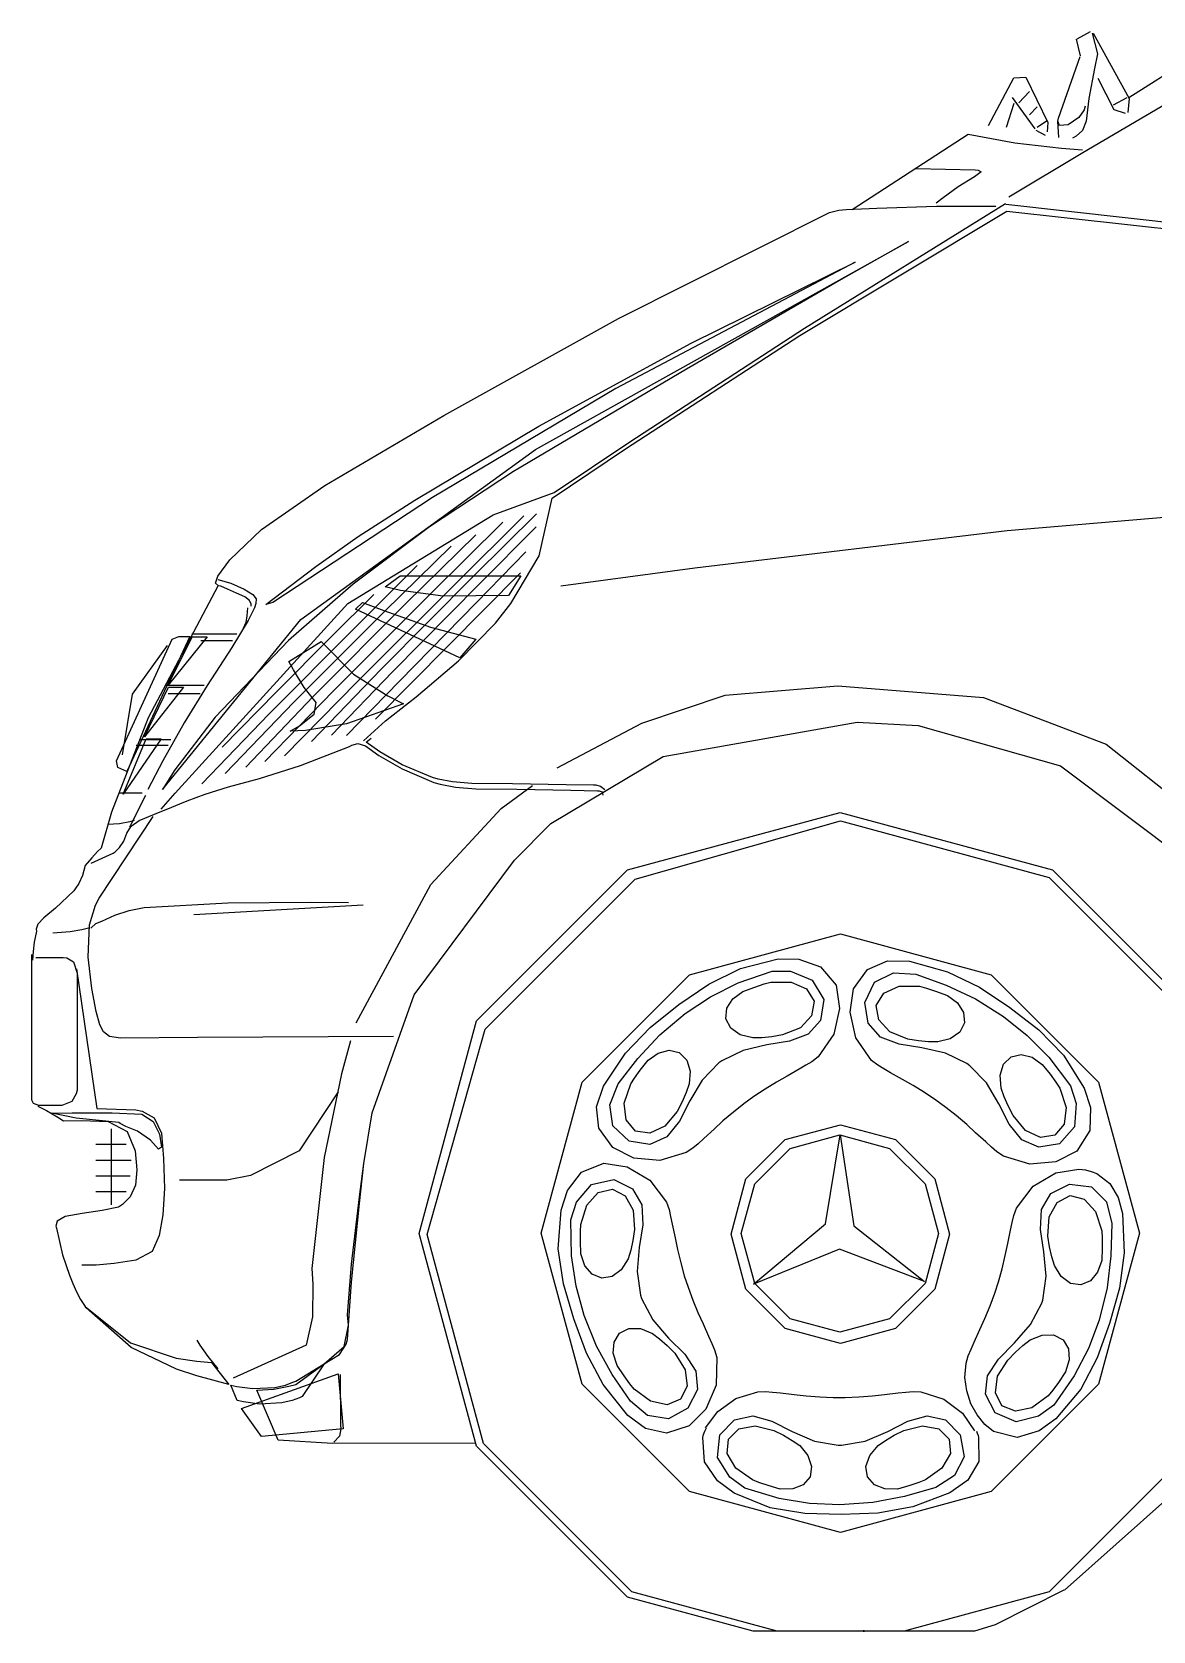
# Model space of a CAD drawing. Extents: x -594 to 2988, y 2000 to 3586.
# Drawn here: x -594 to 206, y 2000 to 3141 of the extents above; entities that cross this region are included whole.
import ezdxf

# ---------------------------------------------------------------- set-up
doc = ezdxf.new("R2010")
doc.units = 0
doc.header["$LTSCALE"] = 5
doc.header["$MEASUREMENT"] = 0
doc.header["$PDMODE"] = 2
doc.header["$PDSIZE"] = 0.5
doc.layers.add('000_FREI-LASSEN', color=7, linetype='CONTINUOUS')
doc.layers.add('001_HILFSLINIEN', color=7, linetype='CONTINUOUS')

# ---------------------------------------------------------------- blocks, each defined once
blk = doc.blocks.new('MB_A-KLASSE_S_3')
at = {"layer": '001_HILFSLINIEN', "color": 7, "linetype": 'Continuous'}
for p, q in [((161.6, 1141.2), (152, 1136.1)), ((151.5, 1136.1), (154.5, 1124.1)), ((156.4, 1055.1), (292.5, 1135.4)), ((163.1, 1140.2), (166.7, 1125.6)), ((163.6, 1140.2), (189.5, 1093.8)), ((189.3, 1094.4), (249, 1132.4)), ((138.9, 1079.6), (154.5, 1123.6)), ((166.7, 1125.6), (164.6, 1115)), ((88.9, 1074.5), (107.1, 1108.4)), ((107.1, 1108.4), (115.7, 1108.9)), ((115.7, 1108.9), (131.4, 1076.6)), ((164.6, 1115), (160.7, 1093.6)), ((178.8, 1085.7), (167.2, 1107.9)), ((110.7, 1090.7), (118.3, 1098.8)), ((107.1, 1090.2), (101.6, 1073)), ((122.3, 1072), (106.1, 1094.3)), ((118.3, 1082.1), (123.8, 1087.7)), ((157.2, 1085.7), (153.6, 1080.2)), ((158.1, 1088.2), (157.2, 1085.7)), ((160.7, 1093.6), (158.6, 1077.6)), ((178.3, 1089.2), (187.9, 1094.3)), ((186.9, 1083.1), (178.8, 1085.7)), ((189.5, 1093.8), (188.4, 1083.6)), ((130.4, 1077.6), (123.8, 1073)), ((131.4, 1076.6), (130.9, 1070)), ((138.2, 1077.6), (138.9, 1065.9)), ((138.5, 1077.5), (138.9, 1079.6)), ((139.6, 1074.4), (138.5, 1077.5)), ((145.9, 1075), (139.6, 1074.4)), ((153.6, 1080.2), (145.9, 1075)), ((158.6, 1077.6), (156.1, 1070.8)), ((-8.3, 1014.5), (74.5, 1068.3)), ((74.5, 1068.3), (107.9, 1062)), ((107.9, 1062), (141.1, 1058.3)), ((122.8, 1071), (129.4, 1067.5)), ((151.5, 1066.8), (149, 1065.4)), ((156.1, 1070.8), (151.5, 1066.8)), ((103.5, 1023.4), (156.4, 1055.1)), ((141.1, 1058.3), (156.1, 1057.1)), ((37.2, 1043.7), (79.5, 1042.8)), ((83.7, 1041.3), (79.1, 1037.7)), ((79.5, 1042.8), (81.7, 1042.6)), ((81.7, 1042.6), (83.7, 1041.3)), ((67.4, 1030.6), (56.5, 1022.7)), ((79.1, 1037.7), (67.4, 1030.6)), ((-42.5, 929.9), (101.1, 1018.7)), ((9.3, 1015.4), (51.8, 1016.8)), ((56.5, 1022.7), (51.6, 1019)), ((51.8, 1016.8), (94.3, 1016.8)), ((248.5, 1001.6), (101.4, 1018.1)), ((-175.1, 936.8), (-24.6, 1012.3)), ((-45.8, 924.5), (102.1, 1013.4)), ((-24.6, 1012.3), (-22.6, 1012.9)), ((-22.6, 1012.9), (-17.9, 1014)), ((-17.9, 1014), (-12.7, 1014.5)), ((-12.7, 1014.5), (9.3, 1015.4)), ((102.1, 1013.4), (243.6, 997.7)), ((-234.4, 843.1), (31.8, 991.7)), ((31.8, 991.7), (-16.1, 964.4)), ((-6.3, 976.9), (-177.2, 886.7)), ((-123.4, 919.2), (-6.3, 976.9)), ((-16.1, 964.4), (-126.6, 900.5)), ((-300, 867.5), (-175.1, 936.8)), ((-170.3, 843.7), (-45.8, 924.5)), ((-167, 848.6), (-42.5, 929.9)), ((-232, 859.8), (-123.4, 919.2)), ((-126.6, 900.5), (-250.2, 827.4)), ((-177.2, 886.7), (-308, 808.9)), ((-384.8, 817.4), (-300, 867.5)), ((-320.6, 807.1), (-232, 859.8)), ((-221.1, 812.4), (-167, 848.6)), ((-402.1, 721.8), (-234.4, 843.1)), ((-222.6, 808.4), (-170.3, 843.7)), ((-250.2, 827.4), (-310.1, 788.1)), ((-430.2, 786), (-384.8, 817.4)), ((-264.6, 796.6), (-221.1, 812.4)), ((-308, 808.9), (-421.9, 734.1)), ((-361.2, 781), (-320.6, 807.1)), ((-231.8, 767.4), (-222.6, 808.4)), ((102.3, 785.4), (357.1, 807.2)), ((-368.4, 733.2), (-264.6, 796.6)), ((-310.1, 788.1), (-364.7, 747)), ((-257.9, 791.3), (-309.8, 739.8)), ((-242.7, 795.9), (-292.4, 746.7)), ((-233.7, 797.2), (-278.2, 753.2)), ((-233.9, 788.1), (-274.6, 747.2)), ((-452.7, 764.5), (-430.2, 786)), ((-391.4, 759.6), (-361.2, 781)), ((-277.1, 782.2), (-326.7, 733.5)), ((-120.8, 758.8), (102.3, 785.4)), ((-294.7, 774.2), (-342.2, 727.5)), ((-241.3, 770.2), (-276.7, 734)), ((-252, 733.3), (-231.8, 767.4)), ((-461.4, 752.7), (-452.7, 764.5)), ((-427, 732.6), (-391.4, 759.6)), ((-318.9, 760.5), (-364, 715.5)), ((-245.1, 755.1), (-348.8, 650.8)), ((-278.2, 753.2), (-344.5, 686.7)), ((-216.4, 745.9), (-120.8, 758.8)), ((-461.4, 745.6), (-511, 651.8)), ((-463, 747.7), (-461.4, 752.7)), ((-460.9, 745.9), (-463, 747.7)), ((-461.4, 750.5), (-451.9, 747.7)), ((-459.2, 745.6), (-460.9, 745.9)), ((-454.3, 743.5), (-459.2, 745.6)), ((-447.9, 740.7), (-454.3, 743.5)), ((-451.9, 747.7), (-442.6, 743.5)), ((-442.6, 743.5), (-436.3, 739.8)), ((-364.7, 747), (-410.9, 707)), ((-292.4, 746.7), (-361.8, 677.4)), ((-341.8, 745.1), (-331.2, 753.1)), ((-330.9, 742.5), (-341.8, 745.1)), ((-274.6, 747.2), (-336.5, 684.5)), ((-331.2, 753.1), (-244.9, 753.1)), ((-300.4, 738.6), (-330.9, 742.5)), ((-244.9, 753.1), (-253.7, 738.9)), ((-491.8, 598), (-368.4, 733.2)), ((-442.1, 738), (-447.9, 740.7)), ((-438.7, 735.4), (-442.1, 738)), ((-437.6, 732.7), (-438.7, 735.4)), ((-437.5, 731.5), (-437.6, 732.7)), ((-436.3, 739.8), (-434, 736.7)), ((-434.1, 733.2), (-435, 730.1)), ((-434, 736.7), (-434.1, 733.2)), ((-421.9, 734.1), (-427, 732.6)), ((-326.7, 733.5), (-393.2, 667)), ((-349.8, 739.7), (-380.4, 709.4)), ((-309.8, 739.8), (-378.7, 670.9)), ((-362.9, 729.2), (-358.1, 734)), ((-358.1, 734), (-342.7, 728.2)), ((-276.7, 734), (-331.5, 677.9)), ((-253.7, 738.9), (-300.4, 738.6)), ((-263.1, 719.2), (-252, 733.3)), ((-500.9, 600.6), (-402.1, 721.8)), ((-439.7, 721.2), (-451.3, 701.8)), ((-441.4, 719.8), (-443.1, 715.4)), ((-440.5, 724.6), (-441.4, 719.8)), ((-440.2, 730.1), (-440.5, 724.6)), ((-435, 730.1), (-439.7, 721.2)), ((-342.2, 727.5), (-407, 662.9)), ((-288.5, 694.6), (-362.9, 729.2)), ((-342.7, 728.2), (-309.4, 716.5)), ((-289.4, 692.4), (-263.1, 719.2)), ((-533.7, 621.1), (-494, 707.9)), ((-481.2, 709.7), (-526.2, 613.5)), ((-468.9, 709.4), (-496.7, 674.9)), ((-496.7, 674.9), (-479.7, 709.4)), ((-494, 707.9), (-489.2, 709.7)), ((-489.2, 709.7), (-481.2, 709.7)), ((-447.8, 711.5), (-479.9, 711.5)), ((-479.7, 709.4), (-468.9, 709.4)), ((-364, 715.5), (-424.6, 654.6)), ((-380.4, 709.4), (-419.4, 670.3)), ((-309.4, 716.5), (-277.1, 707.9)), ((-277.1, 707.9), (-288.5, 694.6)), ((-522.3, 668.5), (-497.3, 703.4)), ((-473.5, 706.9), (-450.7, 706.9)), ((-451.3, 701.8), (-468.9, 674.7)), ((-410.9, 707), (-463.3, 652.2)), ((-410.5, 692), (-387.6, 706.1)), ((-387.6, 706.1), (-364.5, 682.8)), ((-407.2, 686), (-410.5, 692)), ((-399.7, 673.4), (-407.2, 686)), ((-344.5, 686.7), (-394.3, 634.9)), ((-319.7, 666.6), (-289.4, 692.4)), ((-485.8, 673.7), (-513.6, 638.1)), ((-513.6, 638.1), (-496.6, 673.7)), ((-471.1, 674.7), (-498.4, 674.7)), ((-496.6, 673.7), (-485.8, 673.7)), ((-468.9, 674.7), (-485.3, 648.1)), ((-361.8, 677.4), (-413.7, 624.5)), ((-391.1, 662.7), (-399.7, 673.4)), ((-336.5, 684.5), (-380.2, 639.3)), ((-331.5, 677.9), (-369.3, 639.2)), ((-364.5, 682.8), (-340, 667.4)), ((-99, 667.8), (-18.7, 674.6)), ((-18.7, 674.6), (85.3, 666.3)), ((-529.4, 625.2), (-522.3, 668.5)), ((-496.7, 669), (-473.9, 669)), ((-419.4, 670.3), (-458.1, 630.7)), ((-407, 662.9), (-456.1, 611.9)), ((-393.2, 667), (-441.4, 616.5)), ((-378.7, 670.9), (-427.7, 620.5)), ((-392.4, 654.3), (-391.1, 662.7)), ((-341.5, 649.6), (-319.7, 666.6)), ((-340, 667.4), (-328.6, 661.8)), ((-158.6, 647.9), (-99, 667.8)), ((85.3, 666.3), (173.1, 632.9)), ((-511, 651.8), (-537.1, 584.4)), ((-463.3, 652.2), (-492.1, 614.6)), ((-424.6, 654.6), (-472.7, 604.7)), ((-403, 646), (-392.4, 654.3)), ((-328.6, 661.8), (-369.5, 647.3)), ((-485.3, 648.1), (-500.5, 620.9)), ((-409.6, 642.3), (-403, 646)), ((-398.6, 642.7), (-409.6, 642.3)), ((-369.5, 647.3), (-398.6, 642.7)), ((-357.2, 635.2), (-341.5, 649.6)), ((-218.9, 615.9), (-158.6, 647.9)), ((-143.3, 624.1), (-4.7, 648.5)), ((-4.7, 648.5), (38.8, 646.2)), ((38.8, 646.2), (140.3, 617.5)), ((-501.7, 636.6), (-529, 597.2)), ((-529, 597.2), (-512.5, 636.6)), ((-519.5, 632.3), (-496.7, 632.3)), ((-494.9, 636.1), (-516.5, 636.1)), ((-512.5, 636.6), (-501.7, 636.6)), ((-402.2, 617.8), (-367.3, 631.2)), ((-367.3, 631.2), (-365.6, 632.3)), ((-365.6, 632.3), (-361.4, 633.5)), ((-361.4, 633.5), (-355.8, 631.6)), ((-355.8, 631.6), (-346.3, 624.9)), ((-355.4, 634.3), (-351.7, 637.1)), ((-345.7, 627.5), (-355.4, 634.3)), ((173.1, 632.9), (262.4, 562)), ((-532.8, 616.2), (-533.7, 621.1)), ((-500.5, 620.9), (-511.2, 600.6)), ((-431.6, 608.4), (-402.2, 617.8)), ((-346.3, 624.9), (-329.7, 615.2)), ((-329.6, 618.2), (-345.7, 627.5)), ((-308.1, 609.1), (-329.6, 618.2)), ((-223.6, 576.2), (-143.3, 624.1)), ((140.3, 617.5), (256.6, 530.1)), ((-526.2, 613.5), (-532.8, 616.2)), ((-492.1, 614.6), (-500.9, 600.6)), ((-453.6, 602.4), (-431.6, 608.4)), ((-329.7, 615.2), (-307, 605.5)), ((-304, 608), (-308.1, 609.1)), ((-307, 605.5), (-302.6, 604.3)), ((-293.7, 606), (-304, 608)), ((-280, 604.9), (-293.7, 606)), ((-250.8, 604.6), (-280, 604.9)), ((-515.2, 598), (-531.5, 598)), ((-512.9, 596.2), (-524.4, 573.6)), ((-501.7, 586.6), (-491.8, 598)), ((-483.3, 592.5), (-470.4, 597.3)), ((-470.4, 597.3), (-453.6, 602.4)), ((-302.6, 604.3), (-291.6, 602.2)), ((-291.6, 602.2), (-277, 601)), ((-277, 601), (-247.7, 600.7)), ((-258.9, 586.9), (-236.5, 603.4)), ((-212.6, 604), (-250.8, 604.6)), ((-247.7, 600.7), (-209.3, 600.1)), ((-193.1, 603.6), (-212.6, 604)), ((-209.3, 600.1), (-190.3, 599.7)), ((-191.2, 603.6), (-193.1, 603.6)), ((-188, 602.7), (-191.2, 603.6)), ((-190.3, 599.7), (-189, 599.7)), ((-189, 599.7), (-186.8, 599)), ((-184.9, 600.3), (-188, 602.7)), ((-186.8, 599), (-186.3, 596.6)), ((-537.1, 584.4), (-544.7, 558.6)), ((-517.5, 578.4), (-506.4, 582.9)), ((-506.4, 582.9), (-494.2, 588)), ((-494.2, 588), (-488.4, 590.4)), ((-488.4, 590.4), (-483.3, 592.5)), ((-309.2, 532.8), (-258.9, 586.9)), ((-168.7, 543.2), (-17, 584.2)), ((-17, 584.2), (134.7, 543.2)), ((-546.1, 522.9), (-507.4, 581.3)), ((-531.5, 576), (-540, 575.6)), ((-524.1, 577.5), (-531.5, 576)), ((-526.2, 569.3), (-523.2, 574.5)), ((-521, 578.4), (-524.1, 577.5)), ((-523.2, 574.5), (-517.5, 578.4)), ((-249.5, 550.2), (-223.6, 576.2)), ((-163.2, 536.6), (-16.7, 578.1)), ((-16.7, 578.1), (132.3, 537.8)), ((-534.6, 556.1), (-531.6, 559.2)), ((-531.6, 559.2), (-528.5, 563.8)), ((-528.5, 563.8), (-526.2, 569.3)), ((-551.2, 551.9), (-556.1, 546.2)), ((-551.8, 547.9), (-536, 555)), ((-547.2, 556.2), (-551.2, 551.9)), ((-544.7, 558.6), (-547.2, 556.2)), ((-536, 555), (-534.6, 556.1)), ((-321.2, 454.1), (-249.5, 550.2)), ((-558, 539.2), (-560.6, 533.4)), ((-556.1, 546.2), (-558, 539.2)), ((-276.5, 435.4), (-168.7, 543.2)), ((-270.3, 429.5), (-163.2, 536.6)), ((132.3, 537.8), (238.2, 431.9)), ((134.7, 543.2), (242.5, 435.4)), ((-564.2, 528.3), (-577.3, 515.9)), ((-563.1, 529.6), (-564.2, 528.3)), ((-560.6, 533.4), (-563.1, 529.6)), ((-362.5, 434.1), (-309.2, 532.8)), ((-577.3, 515.9), (-585.5, 509)), ((-553, 504), (-548.7, 518.1)), ((-548.7, 518.1), (-546.1, 522.9)), ((-534.9, 510.8), (-524.6, 514.3)), ((-524.6, 514.3), (-514, 516.4)), ((-514, 516.4), (-454.1, 519.7)), ((-478.4, 511.4), (-357.6, 518.3)), ((-454.1, 519.7), (-394.8, 520.2)), ((-394.8, 520.2), (-368, 519.9)), ((-589.8, 504.4), (-590.9, 500.9)), ((-585.5, 509), (-589.8, 504.4)), ((-553.9, 480.9), (-553, 504)), ((-551.9, 501.5), (-548.4, 504.9)), ((-548.4, 504.9), (-544.2, 506.5)), ((-544.2, 506.5), (-534.9, 510.8)), ((-592.5, 491.6), (-593.1, 485)), ((-590.8, 499.5), (-592.5, 491.6)), ((-590.9, 500.9), (-590.8, 499.5)), ((-566.7, 499), (-579.1, 498)), ((-558.5, 500.3), (-566.7, 499)), ((-553.6, 501.5), (-558.5, 500.3)), ((-124.6, 468.3), (-16.8, 497.5)), ((-16.8, 497.5), (91, 468.3)), ((-594, 380), (-594, 482.9)), ((-593.1, 485), (-593.6, 478.8)), ((-591.3, 480.6), (-571.7, 480.6)), ((-571.7, 480.6), (-569.1, 480.4)), ((-569.1, 480.4), (-564.3, 477.6)), ((-551.2, 458.5), (-553.9, 480.9)), ((-88.1, 472.9), (-61.2, 479.6)), ((-61.2, 479.6), (-46.4, 479.5)), ((-46.4, 479.5), (-30.9, 474.1)), ((-564.3, 477.6), (-561.7, 469.4)), ((-562.1, 472.5), (-547.8, 372.8)), ((-561.7, 469.4), (-561.7, 386.1)), ((-201.2, 391.7), (-124.6, 468.3)), ((-110.7, 461.7), (-88.1, 472.9)), ((-89.8, 462.5), (-65.6, 470.9)), ((-65.6, 470.9), (-52.3, 470.9)), ((-52.3, 470.9), (-37, 464.6)), ((-30.9, 474.1), (-19.8, 460.8)), ((-7.3, 458.2), (2.7, 472)), ((2.7, 472), (16.8, 478.2)), ((7.5, 463), (21.2, 469.7)), ((16.8, 478.2), (32.5, 478)), ((21.2, 469.7), (37, 468.7)), ((32.5, 478), (59.6, 470.5)), ((37, 468.7), (58.7, 460.9)), ((59.6, 470.5), (82.5, 459.5)), ((91, 468.3), (167.6, 391.7)), ((-548.2, 442.1), (-551.2, 458.5)), ((-132.2, 447), (-110.7, 461.7)), ((-109.4, 452.7), (-89.8, 462.5)), ((-93.6, 451.1), (-86.4, 456.5)), ((-86.4, 456.5), (-77.9, 459.6)), ((-77.9, 459.6), (-71.3, 461.8)), ((-71.3, 461.8), (-66.5, 463)), ((-66.5, 463), (-52, 463.1)), ((-52, 463.1), (-41, 458.2)), ((-41, 458.2), (-35.5, 449.4)), ((-37, 464.6), (-28.7, 450.6)), ((-19.8, 460.8), (-17.3, 444.3)), ((-9.9, 441.7), (-7.3, 458.2)), ((0.8, 448.5), (7.5, 463)), ((14.3, 455.3), (25.3, 460.2)), ((25.3, 460.2), (39.8, 460.1)), ((39.8, 460.1), (44.6, 458.8)), ((44.6, 458.8), (51.2, 456.7)), ((51.2, 456.7), (59.7, 453.6)), ((58.7, 460.9), (79.6, 451.1)), ((82.5, 459.5), (104.3, 445)), ((-351, 369.8), (-321.2, 454.1)), ((-152.7, 430.8), (-132.2, 447)), ((-127.5, 440.6), (-109.4, 452.7)), ((-97.9, 444.4), (-93.6, 451.1)), ((-35.5, 449.4), (-37.3, 439.1)), ((-28.7, 450.6), (-31, 435.8)), ((3.1, 433.8), (0.8, 448.5)), ((8.8, 446.5), (14.3, 455.3)), ((10.6, 436.2), (8.8, 446.5)), ((59.7, 453.6), (66.9, 448.2)), ((66.9, 448.2), (71.2, 441.4)), ((79.6, 451.1), (99.6, 438.6)), ((-545.5, 432.5), (-548.2, 442.1)), ((-317.5, 283.7), (-276.5, 435.4)), ((-145.6, 425.5), (-127.5, 440.6)), ((-98.5, 437), (-97.9, 444.4)), ((-95.1, 430.2), (-98.5, 437)), ((-37.3, 439.1), (-45.3, 430.5)), ((-31, 435.8), (-39.8, 426)), ((-17.3, 444.3), (-21.4, 426)), ((-5.8, 423.4), (-9.9, 441.7)), ((11.9, 423.9), (3.1, 433.8)), ((18.6, 427.6), (10.6, 436.2)), ((71.8, 434), (68.4, 427.3)), ((71.2, 441.4), (71.8, 434)), ((99.6, 438.6), (116.6, 425.1)), ((104.3, 445), (124.9, 429)), ((-542.9, 427.5), (-545.5, 432.5)), ((-538.6, 424.3), (-542.9, 427.5)), ((-530.9, 423.2), (-538.6, 424.3)), ((-475.9, 423.5), (-530.9, 423.2)), ((-335.8, 424.2), (-475.9, 423.5)), ((-311.9, 282.9), (-270.3, 429.5)), ((-170.3, 412.4), (-152.7, 430.8)), ((-161.4, 408.6), (-145.6, 425.5)), ((-88.4, 425.5), (-95.1, 430.2)), ((-79.4, 423.3), (-88.4, 425.5)), ((-72.9, 423.4), (-79.4, 423.3)), ((-65.8, 424.1), (-72.9, 423.4)), ((-58.1, 425.4), (-65.8, 424.1)), ((-45.3, 430.5), (-58.1, 425.4)), ((-39.8, 426), (-53.2, 420.9)), ((-21.4, 426), (-32.6, 409.8)), ((5.4, 407.2), (-5.8, 423.4)), ((25.2, 418.9), (11.9, 423.9)), ((31.4, 422.4), (18.6, 427.6)), ((39.1, 421.2), (31.4, 422.4)), ((61.7, 422.6), (52.7, 420.4)), ((68.4, 427.3), (61.7, 422.6)), ((116.6, 425.1), (132.1, 409.5)), ((124.9, 429), (142.5, 411)), ((-366.6, 421.2), (-372.9, 397.6)), ((-185.8, 388.9), (-170.3, 412.4)), ((-154.1, 407.3), (-146.8, 412.5)), ((-146.8, 412.5), (-139, 414.5)), ((-139, 414.5), (-131.8, 412.8)), ((-131.8, 412.8), (-126.5, 407.4)), ((-86.1, 414.4), (-101.5, 406.9)), ((-69.2, 418.3), (-86.1, 414.4)), ((-53.2, 420.9), (-69.2, 418.3)), ((41.3, 416.3), (25.2, 418.9)), ((46.2, 420.5), (39.1, 421.2)), ((58.2, 412.4), (41.3, 416.3)), ((52.7, 420.4), (46.2, 420.5)), ((73.6, 404.9), (58.2, 412.4)), ((105.1, 409.8), (112.3, 411.5)), ((112.3, 411.5), (120.1, 409.6)), ((142.5, 411), (157.2, 387.5)), ((-175.5, 390.4), (-161.4, 408.6)), ((-163.8, 394.6), (-159.7, 400.2)), ((-159.7, 400.2), (-154.1, 407.3)), ((-126.5, 407.4), (-124, 399.6)), ((-124, 399.6), (-124.7, 390.4)), ((-103.5, 405.4), (-115.4, 393.1)), ((-101.5, 406.9), (-103.5, 405.4)), ((-46.3, 401), (-54.7, 396)), ((-41.4, 403.8), (-46.3, 401)), ((-37.1, 406.3), (-41.4, 403.8)), ((-32.6, 409.8), (-37.1, 406.3)), ((9.9, 403.8), (5.4, 407.2)), ((14.2, 401.2), (9.9, 403.8)), ((19.1, 398.4), (14.2, 401.2)), ((75.6, 403.4), (73.6, 404.9)), ((87.5, 391.1), (75.6, 403.4)), ((97.3, 396.7), (99.7, 404.5)), ((99.7, 404.5), (105.1, 409.8)), ((120.1, 409.6), (127.4, 404.4)), ((127.4, 404.4), (133, 397.3)), ((132.1, 409.5), (147.5, 389.1)), ((-372.9, 397.6), (-385.4, 337.9)), ((-230.4, 283.9), (-201.2, 391.7)), ((-190.8, 374.1), (-185.8, 388.9)), ((-181.4, 375.6), (-175.5, 390.4)), ((-171.1, 376.6), (-166.5, 390.4)), ((-166.5, 390.4), (-163.8, 394.6)), ((-124.7, 390.4), (-126.8, 384.3)), ((-115.4, 393.1), (-124.3, 378.3)), ((-62.3, 391.8), (-70.6, 386.7)), ((-54.7, 396), (-62.3, 391.8)), ((27.5, 393.5), (19.1, 398.4)), ((35.1, 389.2), (27.5, 393.5)), ((43.4, 384.2), (35.1, 389.2)), ((96.4, 376.2), (87.5, 391.1)), ((98, 387.5), (97.3, 396.7)), ((133, 397.3), (137.1, 391.6)), ((137.1, 391.6), (139.8, 387.4)), ((147.5, 389.1), (151.6, 376.4)), ((167.6, 391.7), (196.8, 283.9)), ((-594, 378.8), (-594, 380)), ((-592.9, 376.4), (-594, 378.8)), ((-565.6, 378), (-572.7, 375.1)), ((-562.5, 383.3), (-565.6, 378)), ((-561.7, 386.1), (-562.5, 383.3)), ((-375.3, 384.8), (-403.3, 342.8)), ((-169.8, 364.7), (-171.1, 376.6)), ((-129.7, 377.7), (-133.3, 370.8)), ((-124.3, 378.3), (-131.7, 363.8)), ((-126.8, 384.3), (-129.7, 377.7)), ((-78.6, 381.4), (-85.6, 376.3)), ((-70.6, 386.7), (-78.6, 381.4)), ((51.4, 378.8), (43.4, 384.2)), ((58.4, 373.7), (51.4, 378.8)), ((100.1, 381.3), (98, 387.5)), ((103, 374.8), (100.1, 381.3)), ((139.8, 387.4), (144.4, 373.7)), ((157.2, 387.5), (161.7, 373.5)), ((-589.1, 375.1), (-592.9, 376.4)), ((-589.8, 374.5), (-583.7, 371.5)), ((-572.7, 375.1), (-589.1, 375.1)), ((-583.7, 371.5), (-575.6, 366.6)), ((-579.8, 369.5), (-565.4, 369.8)), ((-562.4, 365.9), (-579.8, 369.5)), ((-575.6, 366.6), (-571.5, 364)), ((-565.4, 369.8), (-536.8, 369.9)), ((-532, 362.9), (-562.4, 365.9)), ((-547.8, 372.8), (-519.9, 371.9)), ((-536.8, 369.9), (-515.6, 368.9)), ((-519.9, 371.9), (-515.3, 370.9)), ((-515.6, 368.9), (-507.4, 363.7)), ((-515.3, 370.9), (-506.7, 366.2)), ((-506.7, 366.2), (-501.5, 355.4)), ((-357, 333.6), (-351, 369.8)), ((-189.3, 358.8), (-190.8, 374.1)), ((-179.2, 360.6), (-181.4, 375.6)), ((-133.3, 370.8), (-142.1, 360.2)), ((-93.2, 370.4), (-100.6, 364)), ((-85.6, 376.3), (-93.2, 370.4)), ((66, 367.8), (58.4, 373.7)), ((73.4, 361.4), (66, 367.8)), ((103.8, 361.7), (96.4, 376.2)), ((106.6, 367.8), (103, 374.8)), ((115.4, 357.3), (106.6, 367.8)), ((144.4, 373.7), (143.1, 361.7)), ((151.6, 376.4), (150.4, 359.9)), ((161.7, 373.5), (161.3, 357.1)), ((-571.5, 364), (-558.6, 364.4)), ((-558.6, 364.4), (-539.7, 363.6)), ((-539.7, 363.6), (-526, 356.6)), ((-537.4, 358.3), (-537.4, 304.2)), ((-531, 362.1), (-532, 362.9)), ((-527, 360), (-531, 362.1)), ((-518.7, 356.8), (-527, 360)), ((-526, 356.6), (-520.2, 342.7)), ((-509.4, 350.4), (-518.7, 356.8)), ((-507.4, 363.7), (-503, 354.5)), ((-503, 354.5), (-501.6, 345.2)), ((-501.5, 355.4), (-500.2, 337.1)), ((-179.3, 345), (-189.3, 358.8)), ((-167.6, 349.7), (-179.2, 360.6)), ((-163.1, 356.7), (-169.8, 364.7)), ((-152.8, 355.2), (-163.1, 356.7)), ((-142.1, 360.2), (-152.8, 355.2)), ((-131.7, 363.8), (-140.7, 352.7)), ((-106.9, 358.1), (-114.2, 351.6)), ((-100.6, 364), (-106.9, 358.1)), ((-56.2, 350.7), (-16.8, 361.3)), ((-52.7, 344.4), (-17.1, 354)), ((-27.3, 290.6), (-16.9, 354.2)), ((-17.1, 354), (18.4, 344.4)), ((-16.9, 354.2), (-7.2, 289.2)), ((-16.8, 361.3), (22.6, 350.7)), ((79.7, 355.5), (73.4, 361.4)), ((87, 349), (79.7, 355.5)), ((112.8, 350.6), (103.8, 361.7)), ((126.1, 352.3), (115.4, 357.3)), ((136.4, 353.8), (126.1, 352.3)), ((143.1, 361.7), (136.4, 353.8)), ((150.4, 359.9), (139.6, 347.7)), ((161.3, 357.1), (152.1, 342.4)), ((-548.4, 347.4), (-526.8, 347.4)), ((-520.2, 342.7), (-519.1, 329.2)), ((-503.6, 343.9), (-509.4, 350.4)), ((-501.6, 345.2), (-503.6, 343.9)), ((-403.3, 342.8), (-438, 325.2)), ((-164.3, 337.4), (-179.3, 345)), ((-152.8, 347.3), (-167.6, 349.7)), ((-140.7, 352.7), (-152.8, 347.3)), ((-122.2, 344.5), (-126.8, 341.4)), ((-118.4, 347.8), (-122.2, 344.5)), ((-114.2, 351.6), (-118.4, 347.8)), ((-84.2, 322.7), (-56.2, 350.7)), ((-77.9, 319.1), (-52.7, 344.4)), ((18.4, 344.4), (43.7, 319.1)), ((22.6, 350.7), (50.6, 322.7)), ((91.2, 345.3), (87, 349)), ((95, 341.9), (91.2, 345.3)), ((124.9, 345.3), (112.8, 350.6)), ((139.6, 347.7), (124.9, 345.3)), ((152.1, 342.4), (137.1, 334.8)), ((-548.4, 336.1), (-523.1, 336.1)), ((-500.2, 337.1), (-499.4, 315.7)), ((-385.4, 337.9), (-394.1, 258.7)), ((-360.1, 309.8), (-357, 333.6)), ((-360.1, 305.2), (-357, 333.6)), ((-201.7, 327.4), (-185.6, 333.9)), ((-185.6, 333.9), (-169.1, 331.2)), ((-169.1, 331.2), (-152.9, 321.7)), ((-145.7, 335.7), (-164.3, 337.4)), ((-126.8, 341.4), (-145.7, 335.7)), ((99.6, 338.8), (95, 341.9)), ((118.5, 333.1), (99.6, 338.8)), ((137.1, 334.8), (118.5, 333.1)), ((-548.4, 324.9), (-523.9, 324.9)), ((-519.1, 329.2), (-520.1, 318.1)), ((-454.9, 321.7), (-488.7, 321.7)), ((-438, 325.2), (-454.9, 321.7)), ((-211.6, 314.4), (-201.7, 327.4)), ((-194.5, 318.7), (-178.6, 322.3)), ((-178.6, 322.3), (-165.3, 315.6)), ((-152.9, 321.7), (-141, 306)), ((-94.8, 283.3), (-84.2, 322.7)), ((50.6, 322.7), (61.2, 283.3)), ((120.9, 317.5), (137, 327)), ((137, 327), (153.5, 329.7)), ((153.5, 329.7), (158.2, 329.1)), ((158.2, 329.1), (162.4, 328)), ((162.4, 328), (166.3, 326.4)), ((166.3, 326.4), (175.6, 319.3)), ((-548.4, 313.7), (-526.8, 313.7)), ((-523.9, 309.9), (-529.4, 304.5)), ((-520.1, 318.1), (-523.9, 309.9)), ((-499.4, 315.7), (-500.6, 296.9)), ((-365.9, 261.9), (-360.1, 309.8)), ((-216.2, 300.4), (-211.6, 314.4)), ((-205.2, 306.1), (-194.5, 318.7)), ((-197.8, 304), (-189.7, 313)), ((-189.7, 313), (-179.6, 315.4)), ((-179.6, 315.4), (-170.4, 310.6)), ((-170.4, 310.6), (-164.7, 300.3)), ((-165.3, 315.6), (-158.6, 304.1)), ((-87.5, 283.6), (-77.9, 319.1)), ((43.7, 319.1), (53.3, 283.6)), ((109, 301.8), (120.9, 317.5)), ((126.8, 300.8), (133.5, 312.2)), ((133.5, 312.2), (146.8, 319)), ((138.1, 305.9), (147.3, 310.7)), ((146.8, 319), (162.6, 317)), ((147.3, 310.7), (157.4, 308.2)), ((157.4, 308.2), (165.5, 299.3)), ((162.6, 317), (173.2, 306.2)), ((175.6, 319.3), (181.6, 309.4)), ((181.6, 309.4), (184.6, 298)), ((-558.2, 298), (-570.4, 295.8)), ((-543.8, 300), (-558.2, 298)), ((-532.2, 302.5), (-543.8, 300)), ((-529.4, 304.5), (-532.2, 302.5)), ((-500.6, 296.9), (-503.1, 282.2)), ((-365.9, 248.9), (-360.1, 305.2)), ((-218.2, 272.7), (-216.2, 300.4)), ((-209.3, 293.4), (-205.2, 306.1)), ((-202.1, 290.2), (-197.8, 304)), ((-164.7, 300.3), (-163.7, 286.6)), ((-158.6, 304.1), (-157.9, 289.9)), ((-141, 306), (-139.1, 300.7)), ((-139.1, 300.7), (-138, 295.8)), ((107, 296.5), (109, 301.8)), ((126.1, 286.6), (126.8, 300.8)), ((132.4, 295.5), (138.1, 305.9)), ((165.5, 299.3), (169.8, 285.5)), ((173.2, 306.2), (177.1, 290.8)), ((184.6, 298), (185.9, 269.8)), ((-576.1, 292.4), (-577, 289)), ((-577, 289), (-576.6, 287.4)), ((-576.6, 287.4), (-572.3, 268.5)), ((-570.4, 295.8), (-576.1, 292.4)), ((-208.8, 267.8), (-209.3, 293.4)), ((-202.4, 285.2), (-202.1, 290.2)), ((-163.7, 286.6), (-164.9, 278.8)), ((-157.9, 289.9), (-160.4, 273.8)), ((-138, 295.8), (-136.9, 290.3)), ((-136.9, 290.3), (-134.8, 280.7)), ((-78.9, 247.6), (-27.3, 290.6)), ((-7.2, 289.2), (43.3, 249.4)), ((102.7, 276.6), (104.8, 286.1)), ((104.8, 286.1), (105.9, 291.6)), ((105.9, 291.6), (107, 296.5)), ((128.6, 270.5), (126.1, 286.6)), ((131.4, 281.8), (132.4, 295.5)), ((169.8, 285.5), (170.1, 280.5)), ((177.1, 290.8), (176.4, 267.7)), ((-503.1, 282.2), (-508.1, 270.8)), ((-276.5, 132), (-317.5, 283.7)), ((-271.6, 133.9), (-311.9, 282.9)), ((-201.2, 176.1), (-230.4, 283.9)), ((-202.4, 278.2), (-202.4, 285.2)), ((-202.1, 269.2), (-202.4, 278.2)), ((-164.9, 278.8), (-166.4, 271.8)), ((-134.8, 280.7), (-133.1, 272.2)), ((-84.2, 243.9), (-94.8, 283.3)), ((-77.9, 248.1), (-87.5, 283.6)), ((53.3, 283.6), (43.7, 248.1)), ((61.2, 283.3), (50.6, 243.9)), ((101, 268), (102.7, 276.6)), ((132.6, 274.1), (131.4, 281.8)), ((134.2, 267.1), (132.6, 274.1)), ((196.8, 283.9), (167.6, 176.1)), ((170.1, 280.5), (170.1, 273.5)), ((-572.3, 268.5), (-567.3, 253.9)), ((-519.9, 264.7), (-535.2, 262.4)), ((-508.1, 270.8), (-519.9, 264.7)), ((-214.5, 247.8), (-218.2, 272.7)), ((-205.5, 246.1), (-208.8, 267.8)), ((-199.2, 260.7), (-202.1, 269.2)), ((-168.3, 265.6), (-173.2, 257.8)), ((-166.4, 271.8), (-168.3, 265.6)), ((-160.4, 273.8), (-161.9, 256.5)), ((-133.1, 272.2), (-130.8, 262.7)), ((-130.8, 262.7), (-128.2, 253.4)), ((-17.3, 272.4), (-78.9, 247.6)), ((43.3, 249.4), (-17.3, 272.4)), ((98.8, 258.5), (101, 268)), ((130.1, 253.2), (128.6, 270.5)), ((136.1, 260.9), (134.2, 267.1)), ((169.8, 264.5), (166.9, 256)), ((170.1, 273.5), (169.8, 264.5)), ((176.4, 267.7), (173.6, 244.8)), ((185.9, 269.8), (182.5, 244.6)), ((-567.3, 253.9), (-564.8, 248)), ((-548.2, 261), (-558.4, 261.1)), ((-535.2, 262.4), (-548.2, 261)), ((-394.1, 258.7), (-393.5, 247.5)), ((-368.7, 225.6), (-365.9, 261.9)), ((-194.1, 254.6), (-199.2, 260.7)), ((-187.2, 251.7), (-194.1, 254.6)), ((-179.7, 252.9), (-187.2, 251.7)), ((-173.2, 257.8), (-179.7, 252.9)), ((-161.9, 256.5), (-159.6, 239.6)), ((-128.2, 253.4), (-125.5, 245.3)), ((96.1, 249.3), (98.8, 258.5)), ((127.7, 236.2), (130.1, 253.2)), ((140.9, 253), (136.1, 260.9)), ((147.5, 248.1), (140.9, 253)), ((166.9, 256), (161.8, 249.8)), ((-564.8, 248), (-562.3, 242.1)), ((-562.3, 242.1), (-559.3, 236.6)), ((-393.5, 247.5), (-393.7, 224.2)), ((-368.7, 208.1), (-365.9, 248.9)), ((-207.2, 222.8), (-214.5, 247.8)), ((-199.7, 225.2), (-205.5, 246.1)), ((-125.5, 245.3), (-122.2, 236.2)), ((-56.2, 215.9), (-84.2, 243.9)), ((-52.7, 222.8), (-77.9, 248.1)), ((43.7, 248.1), (18.4, 222.8)), ((50.6, 243.9), (22.6, 215.9)), ((90.1, 232), (93.5, 241.1)), ((93.5, 241.1), (96.1, 249.3)), ((154.9, 247), (147.5, 248.1)), ((161.8, 249.8), (154.9, 247)), ((173.6, 244.8), (167.9, 221.9)), ((182.5, 244.6), (175.4, 219.5)), ((-559.3, 236.6), (-555.9, 231.5)), ((-555.3, 230.6), (-555.9, 231.5)), ((-555.9, 231.5), (-523.7, 205.6)), ((-523.2, 202.3), (-555.3, 230.6)), ((-159.6, 239.6), (-158.8, 237.2)), ((-158.8, 237.2), (-150.8, 222.1)), ((-122.2, 236.2), (-118.5, 227.2)), ((86.4, 223), (90.1, 232)), ((118.9, 218.8), (127, 233.9)), ((127, 233.9), (127.7, 236.2)), ((-393.7, 224.2), (-398.2, 203.9)), ((-371.1, 203), (-368.1, 218.2)), ((-368.1, 218.2), (-368.7, 225.6)), ((-198.1, 198.3), (-207.2, 222.8)), ((-190.9, 203.3), (-199.7, 225.2)), ((-150.8, 222.1), (-139.4, 209)), ((-118.5, 227.2), (-114.8, 219.3)), ((-114.8, 219.3), (-110.9, 210.4)), ((-17.1, 213.2), (-52.7, 222.8)), ((18.4, 222.8), (-17.1, 213.2)), ((82.7, 215.1), (86.4, 223)), ((107.6, 205.7), (118.9, 218.8)), ((167.9, 221.9), (160.3, 201.6)), ((175.4, 219.5), (166.6, 194.9)), ((-523.7, 205.6), (-491.1, 194.7)), ((-476.4, 207.5), (-474.1, 204)), ((-369.7, 204.7), (-368.7, 208.1)), ((-178.9, 198.2), (-178.4, 206.2)), ((-178.4, 206.2), (-174.5, 212.6)), ((-174.5, 212.6), (-167.8, 216)), ((-167.8, 216), (-159.6, 215.9)), ((-159.6, 215.9), (-151, 212.4)), ((-151, 212.4), (-145.9, 208.5)), ((-145.9, 208.5), (-140.5, 203.7)), ((-139.4, 209), (-127.9, 197.5)), ((-110.9, 210.4), (-108.6, 205.2)), ((-16.8, 205.3), (-56.2, 215.9)), ((22.6, 215.9), (-16.8, 205.3)), ((76.5, 201.1), (78.8, 206.2)), ((78.8, 206.2), (82.7, 215.1)), ((96.1, 194.1), (107.6, 205.7)), ((113.6, 203.7), (118.8, 207.7)), ((118.8, 207.7), (127.3, 211.1)), ((127.3, 211.1), (135.5, 211.3)), ((135.5, 211.3), (142.2, 207.8)), ((142.2, 207.8), (146.1, 201.5)), ((-490.9, 186.9), (-523.2, 202.3)), ((-491.1, 194.7), (-476.2, 192.5)), ((-474.1, 204), (-468.4, 196)), ((-468.4, 196), (-461.3, 187)), ((-398.2, 203.9), (-450.3, 180.5)), ((-385.4, 190.6), (-371.1, 203)), ((-385.4, 190.6), (-374.5, 197.4)), ((-374.5, 197.4), (-369.7, 204.7)), ((-186.1, 175.9), (-198.1, 198.3)), ((-179.7, 183.1), (-190.9, 203.3)), ((-176.2, 189.6), (-178.9, 198.2)), ((-140.5, 203.7), (-135, 198.2)), ((-135, 198.2), (-127.7, 186.5)), ((-127.9, 197.5), (-120.1, 185.5)), ((-108.6, 205.2), (-106.6, 200.6)), ((-106.6, 200.6), (-105.1, 195.2)), ((-105.1, 195.2), (-105.4, 175.5)), ((73, 191.1), (74.5, 196.4)), ((74.5, 196.4), (76.5, 201.1)), ((88.3, 182.2), (96.1, 194.1)), ((102.7, 193.4), (108.2, 199)), ((108.2, 199), (113.6, 203.7)), ((146.1, 201.5), (146.6, 193.5)), ((160.3, 201.6), (150.2, 182.1)), ((166.6, 194.9), (154.9, 172.6)), ((-476.2, 182.2), (-490.9, 186.9)), ((-476.2, 192.5), (-465.7, 191.7)), ((-465.7, 191.7), (-453.4, 175.9)), ((-444.5, 158.8), (-375.3, 183.6)), ((-405.7, 175.9), (-385.4, 190.6)), ((-405.7, 178.4), (-385.4, 190.6)), ((-385.4, 190.6), (-401, 167.4)), ((-375.3, 183.6), (-371.7, 144.4)), ((-373.9, 183.1), (-373.6, 147)), ((-166.7, 164.1), (-179.7, 183.1)), ((-171.2, 182.2), (-176.2, 189.6)), ((-127.7, 186.5), (-126.2, 174.8)), ((-120.1, 185.5), (-118.8, 172.4)), ((72.1, 181), (73, 191.1)), ((95.4, 181.8), (102.7, 193.4)), ((144, 184.9), (138.9, 177.4)), ((146.6, 193.5), (144, 184.9)), ((-453.4, 175.9), (-476.2, 182.2)), ((-447.4, 164.5), (-452.1, 175.5)), ((-452.1, 175.5), (-447.7, 174.4)), ((-447.7, 174.4), (-436.3, 173)), ((-436.3, 173), (-420.5, 173.7)), ((-433.5, 171.8), (-421.4, 172.7)), ((-418.3, 136.1), (-433.5, 171.8)), ((-421.4, 172.7), (-410.5, 174.8)), ((-420.5, 173.7), (-412.9, 175.5)), ((-412.9, 175.5), (-407.7, 177.5)), ((-410.5, 174.8), (-405.7, 175.9)), ((-407.7, 177.5), (-405.7, 178.4)), ((-124.6, 99.5), (-201.2, 176.1)), ((-168.5, 153.9), (-186.1, 175.9)), ((-167.1, 176.5), (-171.2, 182.2)), ((-163.9, 172.7), (-167.1, 176.5)), ((-152.3, 164), (-163.9, 172.7)), ((-126.2, 174.8), (-130.9, 165.5)), ((-118.8, 172.4), (-125.6, 159.1)), ((-105.4, 175.5), (-112.9, 158.3)), ((73.4, 171.3), (72.1, 181)), ((76.4, 162.2), (73.4, 171.3)), ((86.9, 169), (88.3, 182.2)), ((167.6, 176.1), (91, 99.5)), ((94, 170), (95.4, 181.8)), ((134.8, 171.8), (131.6, 167.9)), ((138.9, 177.4), (134.8, 171.8)), ((150.2, 182.1), (135.6, 161.1)), ((154.9, 172.6), (137.1, 151.4)), ((-443, 163.5), (-447.4, 164.5)), ((-431.6, 162), (-443, 163.5)), ((-415.7, 162.8), (-431.6, 162)), ((-408.2, 164.5), (-415.7, 162.8)), ((-403, 166.5), (-408.2, 164.5)), ((-401, 167.4), (-403, 166.5)), ((-154.5, 153.9), (-166.7, 164.1)), ((-140.5, 161.5), (-152.3, 164)), ((-130.9, 165.5), (-140.5, 161.5)), ((-104.2, 156.7), (-91.5, 165.9)), ((-91.5, 165.9), (-75.8, 170.8)), ((-75.8, 170.8), (-70.2, 171)), ((-70.2, 171), (-65.2, 170.5)), ((-65.2, 170.5), (-59.6, 169.9)), ((-59.6, 169.9), (-49.8, 168.9)), ((-49.8, 168.9), (-41.2, 167.9)), ((-41.2, 167.9), (-31.5, 167.1)), ((-31.5, 167.1), (-21.9, 166.7)), ((-21.9, 166.7), (-13.3, 166.7)), ((-13.3, 166.7), (-3.6, 167.1)), ((-3.6, 167.1), (6.1, 167.9)), ((6.1, 167.9), (14.7, 168.9)), ((14.7, 168.9), (24.4, 169.9)), ((24.4, 169.9), (30, 170.5)), ((30, 170.5), (35.1, 171)), ((35.1, 171), (40.6, 170.8)), ((40.6, 170.8), (57.2, 165.5)), ((57.2, 165.5), (70.3, 155.4)), ((80.8, 154.2), (76.4, 162.2)), ((93.8, 155.8), (86.9, 169)), ((98.6, 160.7), (94, 170)), ((108.2, 156.8), (98.6, 160.7)), ((131.6, 167.9), (120, 159.3)), ((135.6, 161.1), (124.8, 153.3)), ((-430.1, 138.9), (-444.5, 158.8)), ((-156, 144.5), (-168.5, 153.9)), ((-139.5, 151.4), (-154.5, 153.9)), ((-125.6, 159.1), (-139.5, 151.4)), ((-112.9, 158.3), (-124.7, 146.5)), ((-113, 144.9), (-104.2, 156.7)), ((-102.9, 140.1), (-92.4, 150.7)), ((-92.4, 150.7), (-79.4, 153.5)), ((-79.4, 153.5), (-65.7, 149.7)), ((-65.7, 149.7), (-51.2, 142.4)), ((17, 142.4), (31.5, 149.7)), ((31.5, 149.7), (45.2, 153.5)), ((45.2, 153.5), (58.2, 150.7)), ((58.2, 150.7), (68.7, 140.1)), ((70.3, 155.4), (78.9, 142.8)), ((86.3, 147.4), (80.8, 154.2)), ((108.7, 149.3), (93.8, 155.8)), ((120, 159.3), (108.2, 156.8)), ((124.8, 153.3), (108.7, 149.3)), ((137.1, 151.4), (125.1, 142.8)), ((-371.7, 144.4), (-430.1, 138.9)), ((-374.5, 139.1), (-378.5, 134.7)), ((-373.5, 144.4), (-374.5, 139.1)), ((-373.6, 147), (-373.5, 144.4)), ((-140.9, 141.2), (-156, 144.5)), ((-124.7, 146.5), (-140.9, 141.2)), ((-115.1, 138), (-114.4, 140.3)), ((-113.9, 120.7), (-115.1, 138)), ((-114.4, 140.3), (-113.5, 142.6)), ((-113.5, 142.6), (-112.4, 145)), ((-104.4, 123.9), (-102.9, 140.1)), ((-97.5, 126.6), (-96.7, 137)), ((-96.7, 137), (-89.3, 144.3)), ((-89.3, 144.3), (-77.7, 146.5)), ((-77.7, 146.5), (-64.3, 143.2)), ((-64.3, 143.2), (-57.3, 139.7)), ((-57.3, 139.7), (-51.2, 136)), ((-51.2, 142.4), (-35.2, 135.6)), ((1, 135.6), (17, 142.4)), ((15.5, 136), (21.6, 139.7)), ((21.6, 139.7), (28.6, 143.2)), ((28.6, 143.2), (41.9, 146.5)), ((41.9, 146.5), (53.6, 144.3)), ((53.6, 144.3), (61, 137)), ((61, 137), (61.8, 126.6)), ((68.7, 140.1), (71.7, 124.4)), ((80.4, 142.7), (81, 141.1)), ((81, 141.1), (81.5, 139.5)), ((81.5, 139.5), (81.9, 138)), ((81.9, 138), (82, 120.9)), ((92.6, 142.3), (86.3, 147.4)), ((109.4, 138.1), (92.6, 142.3)), ((125.1, 142.8), (109.4, 138.1)), ((-379.5, 133.8), (-418.3, 136.1)), ((-277, 134), (-379.5, 133.8)), ((-168.7, 24.2), (-276.5, 132)), ((-165.7, 28), (-271.6, 133.9)), ((-91.4, 116.2), (-97.5, 126.6)), ((-51.2, 136), (-45.8, 132.3)), ((-45.8, 132.3), (-39.9, 125.3)), ((-35.2, 135.6), (-18.4, 132.6)), ((-18.4, 132.6), (-15.9, 132.6)), ((-15.9, 132.6), (1, 135.6)), ((4.2, 125.3), (10.1, 132.3)), ((10.1, 132.3), (15.5, 136)), ((61.8, 126.6), (55.7, 116.2)), ((238.2, 133.9), (132.3, 28)), ((-104.6, 107.2), (-113.9, 120.7)), ((-95.7, 109.8), (-104.4, 123.9)), ((-79.6, 107.8), (-91.4, 116.2)), ((-39.9, 125.3), (-37.3, 117.5)), ((-37.3, 117.5), (-38.4, 110.1)), ((1.5, 117.5), (4.2, 125.3)), ((2.7, 110.1), (1.5, 117.5)), ((55.7, 116.2), (43.9, 107.8)), ((71.7, 124.4), (64.7, 111)), ((82, 120.9), (74.2, 107.6)), ((-92.7, 98.4), (-104.6, 107.2)), ((-85, 102), (-95.7, 109.8)), ((-75, 106), (-79.6, 107.8)), ((-68.4, 103.9), (-75, 106)), ((-59.7, 101.3), (-68.4, 103.9)), ((-43.3, 104.4), (-50.7, 101.5)), ((-38.4, 110.1), (-43.3, 104.4)), ((7.6, 104.4), (2.7, 110.1)), ((15, 101.5), (7.6, 104.4)), ((32.7, 103.9), (24, 101.3)), ((39.3, 106), (32.7, 103.9)), ((43.9, 107.8), (39.3, 106)), ((64.7, 111), (51.3, 102.5)), ((74.2, 107.6), (61.4, 98.6)), ((-16.8, 70.3), (-124.6, 99.5)), ((-67, 88), (-92.7, 98.4)), ((-60.4, 94.5), (-85, 102)), ((-38.8, 90.9), (-60.4, 94.5)), ((-50.7, 101.5), (-59.7, 101.3)), ((6.4, 91.7), (-17.1, 90)), ((91, 99.5), (-16.8, 70.3)), ((29.1, 96), (6.4, 91.7)), ((24, 101.3), (15, 101.5)), ((51.3, 102.5), (29.1, 96)), ((61.4, 98.6), (35, 88.7)), ((217, 94.9), (143.3, 29.1)), ((-42.2, 83.8), (-67, 88)), ((-16.1, 83.1), (-42.2, 83.8)), ((-17.1, 90), (-38.8, 90.9)), ((10, 84.1), (-16.1, 83.1)), ((35, 88.7), (10, 84.1)), ((-79.1, 0), (-168.7, 24.2)), ((-62, 0), (-165.7, 28)), ((132.3, 28), (28.7, 0)), ((142.7, 29.1), (93.8, 4.3)), ((79.1, 0), (-79.1, 0)), ((93.8, 4.3), (79.1, 0))]:
    blk.add_line(p, q, dxfattribs=at)
blk.add_point((0, 0), dxfattribs=at)

msp = doc.modelspace()

# ---------------------------------------------------------------- block references
at = {"layer": '000_FREI-LASSEN', "color": 7, "linetype": 'Continuous'}
msp.add_blockref('MB_A-KLASSE_S_3', (0, 2000), dxfattribs=at)

doc.saveas('drawing.dxf')
